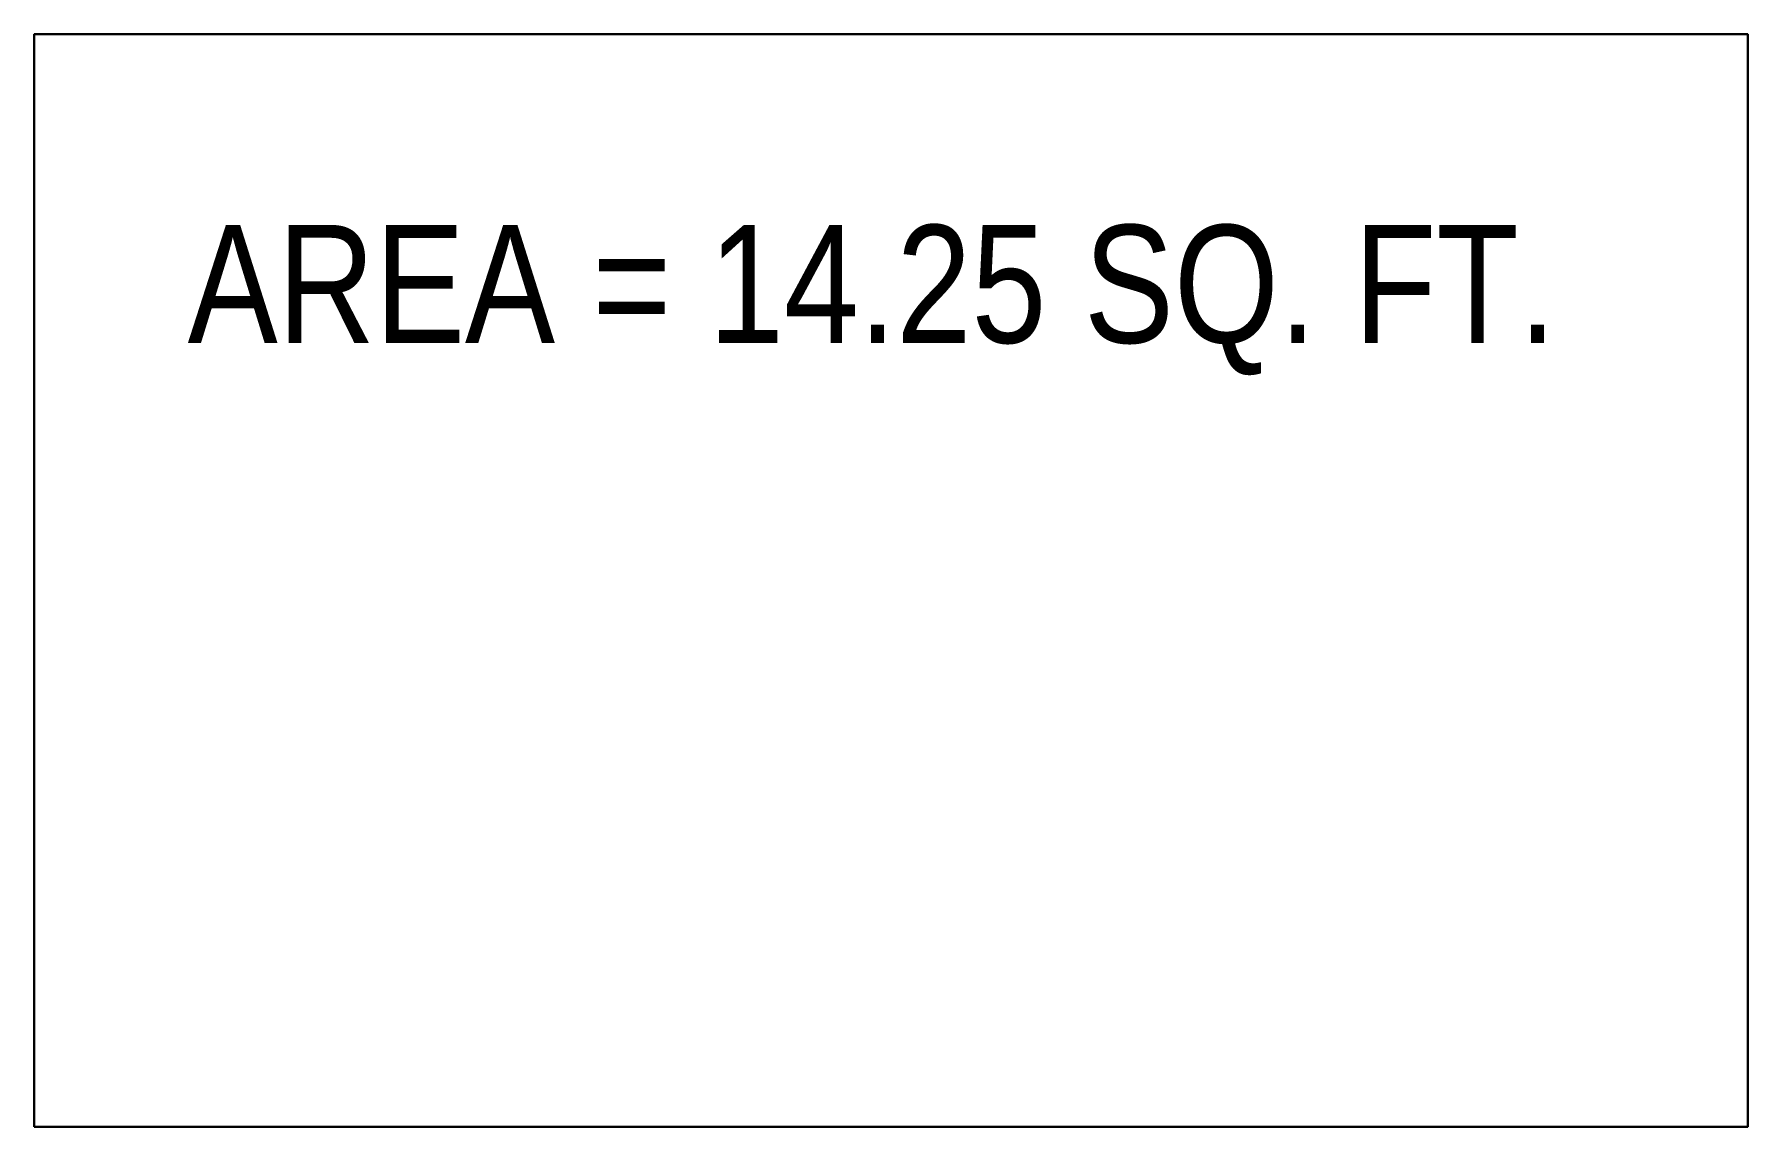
# Model space of a CAD drawing. Header units: inches. Extents: x -6472.9 to -6416.2, y -21.3 to 14.9.
import ezdxf

# ---------------------------------------------------------------- set-up
doc = ezdxf.new("R2010")
doc.units = ezdxf.units.IN
doc.header["$MEASUREMENT"] = 0
doc.layers.add('1-Objects', color=7, linetype='Continuous', lineweight=30)
doc.styles.get("Standard").update_dxf_attribs({"font": 'ARIALN.TTF'})

msp = doc.modelspace()

# ---------------------------------------------------------------- linework, layer by layer
at = {"layer": '1-Objects'}
msp.add_lwpolyline([(-6472.916, -21.299), (-6416.178, -21.299), (-6416.178, 14.859), (-6472.916, 14.859)], close=True, dxfattribs=at)

# ---------------------------------------------------------------- texts
at = {"layer": '1-Objects', "insert": (-6467.835, 8.546), "char_height": 3.9, "attachment_point": 1}
msp.add_mtext_dynamic_manual_height_columns('AREA = 14.25 SQ. FT.', width=48.29487, gutter_width=19.5, heights=[0], dxfattribs=at)

doc.saveas('drawing.dxf')
